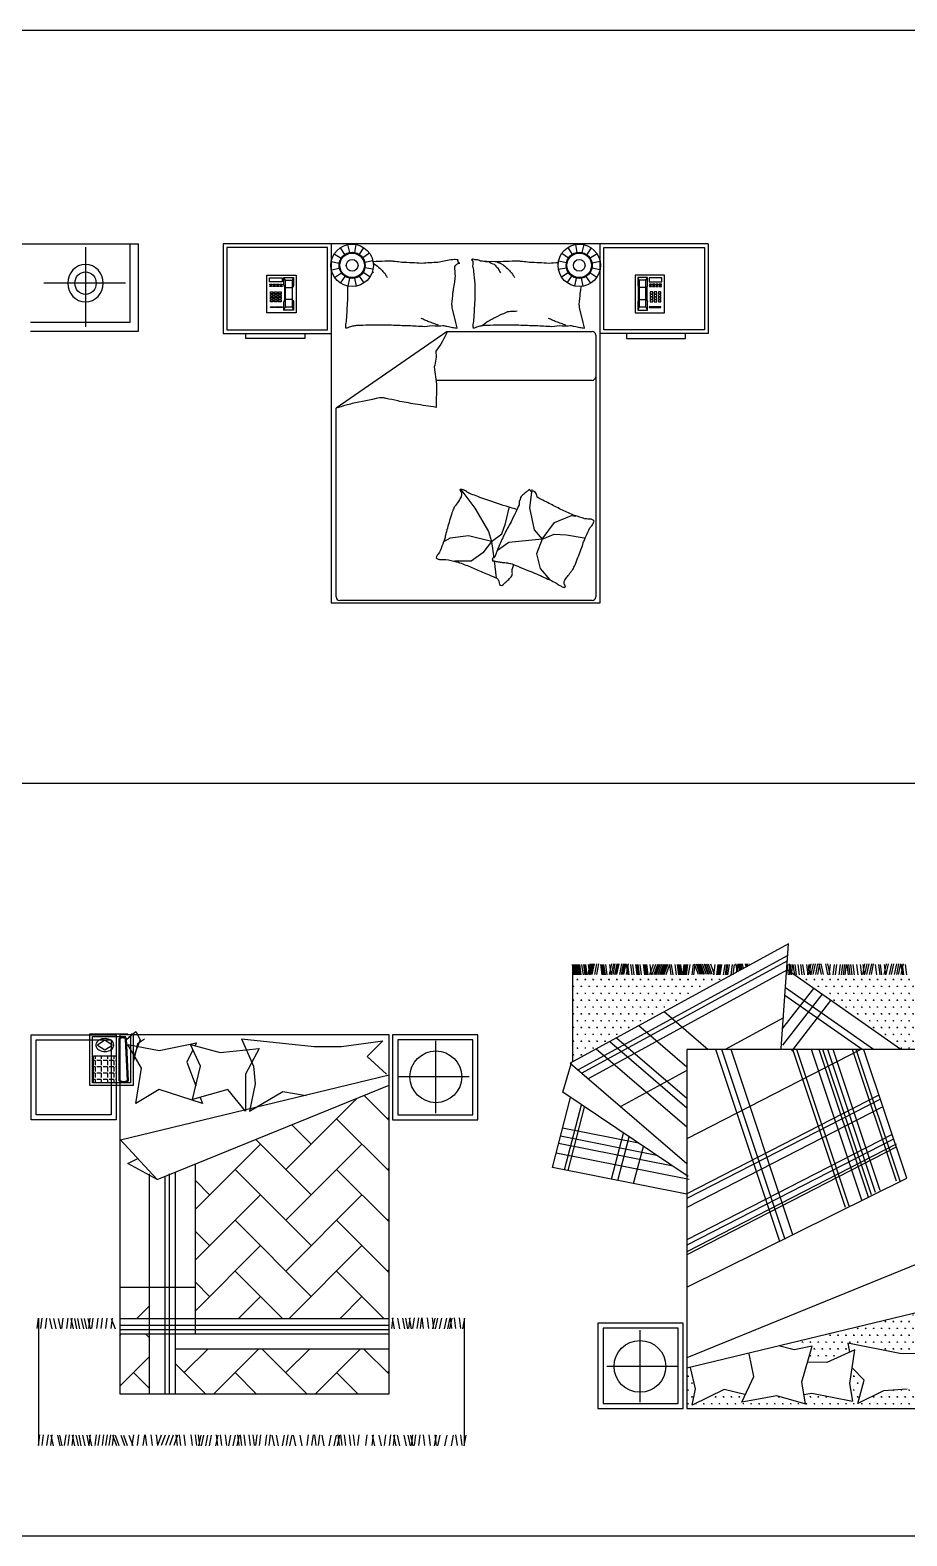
# Model space of a CAD drawing. Header units: millimetres. Extents: x -733 to 20318, y 212 to 20507.
# Drawn here: x 6082 to 10965, y 212 to 8602 of the extents above; entities that cross this region are included whole.
import ezdxf

# ---------------------------------------------------------------- set-up
doc = ezdxf.new("R2010")
doc.units = ezdxf.units.MM
doc.layers.get('0').update_dxf_attribs({"color": 250})
pattern_1 = [(180, (48732.15, 36919.983), (-22, -38.105118), [5.5, -38.5]), (270, (48729.4, 36919.983), (22, -38.105118), [2.75, -73.460235]), (270, (48728.713, 36919.983), (22, -38.105118), [2.2, -74.010235]), (270, (48730.088, 36919.983), (22, -38.105118), [2.2, -74.010235]), (240, (48728.026, 36919.983), (22, -38.105118), [1.76, -42.24]), (300, (48730.776, 36919.983), (44, -2e-08), [1.76, -42.24])]

msp = doc.modelspace()

# ---------------------------------------------------------------- hatches: boundary and pattern name
at = {"true_color": 0x000000}
h = msp.add_hatch(dxfattribs=at)
h.set_pattern_fill('SWAMP', color=18, scale=44, angle=180, style=0)
h.set_pattern_definition(pattern_1)
h.paths.add_polyline_path([(9107.8, 2864.2), (9956.4, 3329.5), (9107.8, 3329.5)])
h = msp.add_hatch(dxfattribs=at)
h.set_pattern_fill('SWAMP', color=18, scale=44, angle=180, style=0)
h.set_pattern_definition(pattern_1)
h.paths.add_polyline_path([(10931.1, 2930), (11246, 2930), (11246, 2634.5), (11853.9, 2634.5), (11853.9, 2637), (11848.5, 3331.3), (10363.8, 3331.3)])
h = msp.add_hatch(dxfattribs=at)
h.set_pattern_fill('AR-HBONE', color=18, scale=50, style=0)
h.set_pattern_definition([(45, (-30960.85, -37627.52), (9e-14, 282.8427), [600, -200]), (135, (-30819.43, -37486.1), (9e-14, 282.8427), [600, -200])])
h.paths.add_polyline_path([(7002.2, 1424), (8080.8, 1424), (8080.8, 2722.9), (7002.2, 2283.7)])
h.paths.add_polyline_path([(8080.8, 1004.4), (8080.8, 1255.1), (6891.1, 1255.1), (6891.1, 1004.4)])
h.paths.add_polyline_path([(6580.8, 1004.4), (6746.3, 1004.4), (6746.3, 1337.1), (6580.8, 1337.1)])
h.paths.add_polyline_path([(6580.8, 1597.6), (6580.8, 1424), (6746.3, 1424), (6746.3, 1597.6)])
h = msp.add_hatch(dxfattribs=at)
h.set_pattern_fill('SWAMP', color=18, scale=44, angle=180, style=0)
h.set_pattern_definition(pattern_1)
h.paths.add_polyline_path([(10273.3, 1269.4), (10326, 1251.2), (10334, 1249.2), (10444.7, 1274), (10420.1, 1208.4), (10412.5, 1182.6), (10513.3, 1180.4), (10639, 1242), (10632.1, 1287.7), (10908.6, 1232.9), (11050.3, 1226.1), (11226.3, 1285.4), (11226.1, 1284.9), (11227.5, 1285.4), (11194.8, 1208.3), (11160.9, 1125.5), (11170, 1080.8), (11194.3, 977.2), (10984.1, 1025.2), (10906.5, 1025.2), (10842.2, 1020.5), (10687, 943), (10725.6, 1081.5), (10716.3, 1091.1), (10659.8, 1143.6), (10649.2, 1067.1), (10668.7, 956.7), (10431, 1004.6), (10395.3, 1000.2), (10394.4, 1000), (10403.6, 945.2), (10239, 988.6), (10042.5, 952.1), (10054.7, 974.3), (10065.8, 998.2), (9944.1, 1026.4), (9841.9, 976), (9770.5, 938.4), (9770.9, 940.9), (9769.9, 940.5), (9774, 960.3), (9786.5, 1038.9), (9756.8, 1148.4), (9743.1, 1141.6), (9743.1, 922.4), (11235.5, 922.4), (11235.5, 1500)])

# ---------------------------------------------------------------- linework, layer by layer
at = {"color": 18, "true_color": 0x000000}
for p, q in [((-732.8, 8601.9), (19593.4, 8601.9)), ((3715.1, 7411.4), (6685.4, 7411.4)), ((6390.2, 7391.8), (6390.2, 6948.9)), ((6639.1, 6973.9), (6639.1, 7411.4)), ((6685.4, 6925.2), (6685.4, 7411.4)), ((7807.9, 7388.5), (7833.7, 7351.2)), ((7850.2, 7406.9), (7859.8, 7362.5)), ((7896.4, 7407.6), (7888.3, 7363)), ((7939.3, 7390.7), (7914.7, 7352.5)), ((9076.1, 7390.7), (9100.7, 7352.5)), ((9119, 7407.6), (9127.1, 7363)), ((9165.1, 7406.9), (9155.6, 7362.5)), ((9207.5, 7388.5), (9181.7, 7351.2)), ((7758.9, 7312.4), (7803.5, 7304.3)), ((7775.8, 7355.4), (7813.9, 7330.8)), ((7972.4, 7358.6), (7935.2, 7332.8)), ((7990.8, 7316.2), (7946.5, 7306.7)), ((9024.6, 7316.2), (9068.9, 7306.7)), ((9043, 7358.6), (9080.2, 7332.8)), ((9239.5, 7355.4), (9201.4, 7330.8)), ((9256.5, 7312.4), (9211.9, 7304.3)), ((7400.2, 7236.6), (7563.2, 7236.6)), ((7400.2, 7025.8), (7400.2, 7236.6)), ((7415.3, 7221.2), (7486.4, 7221.2)), ((7415.3, 7198.7), (7415.3, 7221.2)), ((7486.4, 7221.2), (7486.4, 7198.7)), ((7495.6, 7180.7), (7495.6, 7224.3)), ((7503.6, 7208.5), (7495.6, 7224)), ((7495.6, 7224), (7549.3, 7224)), ((7549.3, 7224), (7542, 7208.5)), ((7549.3, 7224), (7549.3, 7180.7)), ((7563.2, 7236.6), (7563.2, 7025.8)), ((7759.6, 7266.3), (7804, 7275.9)), ((7778, 7224), (7815.3, 7249.8)), ((7811.1, 7191.9), (7835.7, 7230)), ((7854, 7175), (7862.2, 7219.6)), ((7900.2, 7175.7), (7890.6, 7220)), ((7942.5, 7194.1), (7916.7, 7231.3)), ((7974.6, 7227.2), (7936.5, 7251.8)), ((7991.5, 7270.1), (7946.9, 7278.2)), ((9023.8, 7270.1), (9068.5, 7278.2)), ((9040.8, 7227.2), (9078.9, 7251.8)), ((9072.9, 7194.1), (9098.7, 7231.3)), ((9115.2, 7175.7), (9124.8, 7220)), ((9161.3, 7175), (9153.2, 7219.6)), ((9204.2, 7191.9), (9179.7, 7230)), ((9237.4, 7224), (9200.1, 7249.8)), ((9255.7, 7266.3), (9211.4, 7275.9)), ((9452.2, 7236.6), (9452.2, 7025.8)), ((9615.2, 7236.6), (9452.2, 7236.6)), ((9466.1, 7224), (9466.1, 7180.7)), ((9466.1, 7224), (9473.4, 7208.5)), ((9519.8, 7224), (9466.1, 7224)), ((9511.8, 7208.5), (9519.8, 7224)), ((9519.8, 7180.7), (9519.8, 7224.3)), ((9529, 7221.2), (9529, 7198.7)), ((9600.1, 7221.2), (9529, 7221.2)), ((9600.1, 7198.7), (9600.1, 7221.2)), ((9615.2, 7025.8), (9615.2, 7236.6)), ((6612.5, 7192), (6158.7, 7192)), ((7486.4, 7198.7), (7415.3, 7198.7)), ((7416.8, 7182.5), (7416.8, 7186.8)), ((7416.8, 7186.8), (7429.6, 7186.8)), ((7429.6, 7182.5), (7416.8, 7182.5)), ((7416.8, 7172.6), (7416.8, 7176.9)), ((7416.8, 7176.9), (7429.6, 7176.9)), ((7429.6, 7172.6), (7416.8, 7172.6)), ((7420, 7132.2), (7420, 7143.9)), ((7420, 7143.9), (7433.8, 7143.9)), ((7433.8, 7132.2), (7420, 7132.2)), ((7429.6, 7186.8), (7429.6, 7182.5)), ((7429.6, 7176.9), (7429.6, 7172.6)), ((7433.8, 7143.9), (7433.8, 7132.2)), ((7435.2, 7182.5), (7435.2, 7186.8)), ((7435.2, 7186.8), (7447.9, 7186.8)), ((7447.9, 7182.5), (7435.2, 7182.5)), ((7435.2, 7172.6), (7435.2, 7176.9)), ((7435.2, 7176.9), (7447.9, 7176.9)), ((7447.9, 7172.6), (7435.2, 7172.6)), ((7443.3, 7132.2), (7443.3, 7143.9)), ((7443.3, 7143.9), (7457.1, 7143.9)), ((7457.1, 7132.2), (7443.3, 7132.2)), ((7447.9, 7186.8), (7447.9, 7182.5)), ((7447.9, 7176.9), (7447.9, 7172.6)), ((7453.6, 7182.5), (7453.6, 7186.8)), ((7453.6, 7186.8), (7466.3, 7186.8)), ((7466.3, 7182.5), (7453.6, 7182.5)), ((7453.6, 7172.6), (7453.6, 7176.9)), ((7453.6, 7176.9), (7466.3, 7176.9)), ((7466.3, 7172.6), (7453.6, 7172.6)), ((7457.1, 7143.9), (7457.1, 7132.2)), ((7465.9, 7132.2), (7465.9, 7143.9)), ((7465.9, 7143.9), (7479.7, 7143.9)), ((7479.7, 7132.2), (7465.9, 7132.2)), ((7466.3, 7186.8), (7466.3, 7182.5)), ((7466.3, 7176.9), (7466.3, 7172.6)), ((7472, 7186.8), (7484.7, 7186.8)), ((7472, 7182.5), (7472, 7186.8)), ((7484.7, 7182.5), (7472, 7182.5)), ((7472, 7176.9), (7484.7, 7176.9)), ((7472, 7172.6), (7472, 7176.9)), ((7484.7, 7172.6), (7472, 7172.6)), ((7479.7, 7143.9), (7479.7, 7132.2)), ((7484.7, 7186.8), (7484.7, 7182.5)), ((7484.7, 7176.9), (7484.7, 7172.6)), ((7495.6, 7180.7), (7498.8, 7169.4)), ((7498.8, 7169.4), (7498.8, 7098.5)), ((7503.6, 7060.2), (7503.6, 7208.5)), ((7503.6, 7208.5), (7542, 7208.5)), ((7503.6, 7168.5), (7542, 7168.5)), ((7542, 7208.5), (7542, 7060.2)), ((7549.3, 7180.7), (7546.9, 7169.4)), ((9466.1, 7180.7), (9468.5, 7169.4)), ((9468.5, 7169.4), (9468.5, 7097.2)), ((9473.4, 7208.5), (9473.4, 7060.2)), ((9511.8, 7208.5), (9473.4, 7208.5)), ((9511.8, 7168.5), (9473.4, 7168.5)), ((9511.8, 7060.2), (9511.8, 7208.5)), ((9519.8, 7180.7), (9516.6, 7169.4)), ((9516.6, 7169.4), (9516.6, 7098.5)), ((9529, 7198.7), (9600.1, 7198.7)), ((9530.7, 7186.8), (9530.7, 7182.5)), ((9543.4, 7186.8), (9530.7, 7186.8)), ((9530.7, 7182.5), (9543.4, 7182.5)), ((9530.7, 7176.9), (9530.7, 7172.6)), ((9543.4, 7176.9), (9530.7, 7176.9)), ((9530.7, 7172.6), (9543.4, 7172.6)), ((9535.7, 7143.9), (9535.7, 7132.2)), ((9549.4, 7143.9), (9535.7, 7143.9)), ((9535.7, 7132.2), (9549.4, 7132.2)), ((9543.4, 7182.5), (9543.4, 7186.8)), ((9543.4, 7172.6), (9543.4, 7176.9)), ((9549.1, 7186.8), (9549.1, 7182.5)), ((9561.8, 7186.8), (9549.1, 7186.8)), ((9549.1, 7182.5), (9561.8, 7182.5)), ((9549.1, 7176.9), (9549.1, 7172.6)), ((9561.8, 7176.9), (9549.1, 7176.9)), ((9549.1, 7172.6), (9561.8, 7172.6)), ((9549.4, 7132.2), (9549.4, 7143.9)), ((9558.3, 7143.9), (9558.3, 7132.2)), ((9572, 7143.9), (9558.3, 7143.9)), ((9558.3, 7132.2), (9572, 7132.2)), ((9561.8, 7182.5), (9561.8, 7186.8)), ((9561.8, 7172.6), (9561.8, 7176.9)), ((9567.5, 7186.8), (9567.5, 7182.5)), ((9580.2, 7186.8), (9567.5, 7186.8)), ((9567.5, 7182.5), (9580.2, 7182.5)), ((9567.5, 7176.9), (9567.5, 7172.6)), ((9580.2, 7176.9), (9567.5, 7176.9)), ((9567.5, 7172.6), (9580.2, 7172.6)), ((9572, 7132.2), (9572, 7143.9)), ((9580.2, 7182.5), (9580.2, 7186.8)), ((9580.2, 7172.6), (9580.2, 7176.9)), ((9581.6, 7143.9), (9581.6, 7132.2)), ((9595.4, 7143.9), (9581.6, 7143.9)), ((9581.6, 7132.2), (9595.4, 7132.2)), ((9585.8, 7186.8), (9585.8, 7182.5)), ((9598.6, 7186.8), (9585.8, 7186.8)), ((9585.8, 7182.5), (9598.6, 7182.5)), ((9585.8, 7176.9), (9585.8, 7172.6)), ((9598.6, 7176.9), (9585.8, 7176.9)), ((9585.8, 7172.6), (9598.6, 7172.6)), ((9595.4, 7132.2), (9595.4, 7143.9)), ((9598.6, 7182.5), (9598.6, 7186.8)), ((9598.6, 7172.6), (9598.6, 7176.9)), ((7420, 7117.4), (7420, 7129)), ((7420, 7129), (7433.8, 7129)), ((7433.8, 7117.4), (7420, 7117.4)), ((7420, 7102.6), (7420, 7114.2)), ((7420, 7114.2), (7433.8, 7114.2)), ((7433.8, 7102.6), (7420, 7102.6)), ((7420, 7087.7), (7420, 7099.4)), ((7420, 7099.4), (7433.8, 7099.4)), ((7433.8, 7087.7), (7420, 7087.7)), ((7420.1, 7056.2), (7420.1, 7060.2)), ((7420.1, 7060.2), (7440, 7060.2)), ((7440, 7056.2), (7420.1, 7056.2)), ((7433.8, 7129), (7433.8, 7117.4)), ((7433.8, 7114.2), (7433.8, 7102.6)), ((7433.8, 7099.4), (7433.8, 7087.7)), ((7440, 7060.2), (7440, 7056.2)), ((7442.6, 7056.2), (7442.6, 7060.2)), ((7442.6, 7060.2), (7485, 7060.2)), ((7485, 7056.2), (7442.6, 7056.2)), ((7443.3, 7117.4), (7443.3, 7129)), ((7443.3, 7129), (7457.1, 7129)), ((7457.1, 7117.4), (7443.3, 7117.4)), ((7443.3, 7102.6), (7443.3, 7114.2)), ((7443.3, 7114.2), (7457.1, 7114.2)), ((7457.1, 7102.6), (7443.3, 7102.6)), ((7443.3, 7087.7), (7443.3, 7099.4)), ((7443.3, 7099.4), (7457.1, 7099.4)), ((7457.1, 7087.7), (7443.3, 7087.7)), ((7457.1, 7129), (7457.1, 7117.4)), ((7457.1, 7114.2), (7457.1, 7102.6)), ((7457.1, 7099.4), (7457.1, 7087.7)), ((7465.2, 7056.2), (7465.2, 7060.2)), ((7465.9, 7117.4), (7465.9, 7129)), ((7465.9, 7129), (7479.7, 7129)), ((7479.7, 7117.4), (7465.9, 7117.4)), ((7465.9, 7102.6), (7465.9, 7114.2)), ((7465.9, 7114.2), (7479.7, 7114.2)), ((7479.7, 7102.6), (7465.9, 7102.6)), ((7465.9, 7087.7), (7465.9, 7099.4)), ((7465.9, 7099.4), (7479.7, 7099.4)), ((7479.7, 7087.7), (7465.9, 7087.7)), ((7479.7, 7129), (7479.7, 7117.4)), ((7479.7, 7114.2), (7479.7, 7102.6)), ((7479.7, 7099.4), (7479.7, 7087.7)), ((7485, 7060.2), (7485, 7056.2)), ((7498.8, 7098.5), (7495.6, 7087.6)), ((7495.6, 7040.4), (7495.6, 7087.6)), ((7495.6, 7040.9), (7503.6, 7060.2)), ((7542, 7100.6), (7503.6, 7100.6)), ((7503.6, 7060.2), (7542, 7060.2)), ((7542, 7060.2), (7549.3, 7040.9)), ((7546.9, 7097.2), (7549.3, 7087.6)), ((7549.3, 7087.6), (7549.3, 7040.9)), ((9468.5, 7097.2), (9466.1, 7087.6)), ((9466.1, 7087.6), (9466.1, 7040.9)), ((9473.4, 7060.2), (9466.1, 7040.9)), ((9473.4, 7100.6), (9511.8, 7100.6)), ((9473.4, 7060.2), (9511.8, 7060.2)), ((9519.8, 7040.9), (9511.8, 7060.2)), ((9516.6, 7098.5), (9519.8, 7087.6)), ((9519.8, 7040.4), (9519.8, 7087.6)), ((9530.4, 7060.2), (9530.4, 7056.2)), ((9550.2, 7060.2), (9530.4, 7060.2)), ((9530.4, 7056.2), (9550.2, 7056.2)), ((9535.7, 7129), (9535.7, 7117.4)), ((9549.4, 7129), (9535.7, 7129)), ((9535.7, 7117.4), (9549.4, 7117.4)), ((9535.7, 7114.2), (9535.7, 7102.6)), ((9549.4, 7114.2), (9535.7, 7114.2)), ((9535.7, 7102.6), (9549.4, 7102.6)), ((9535.7, 7099.4), (9535.7, 7087.7)), ((9549.4, 7099.4), (9535.7, 7099.4)), ((9535.7, 7087.7), (9549.4, 7087.7)), ((9549.4, 7117.4), (9549.4, 7129)), ((9549.4, 7102.6), (9549.4, 7114.2)), ((9549.4, 7087.7), (9549.4, 7099.4)), ((9550.2, 7056.2), (9550.2, 7060.2)), ((9552.9, 7060.2), (9552.9, 7056.2)), ((9595.3, 7060.2), (9552.9, 7060.2)), ((9552.9, 7056.2), (9595.3, 7056.2)), ((9558.3, 7129), (9558.3, 7117.4)), ((9572, 7129), (9558.3, 7129)), ((9558.3, 7117.4), (9572, 7117.4)), ((9558.3, 7114.2), (9558.3, 7102.6)), ((9572, 7114.2), (9558.3, 7114.2)), ((9558.3, 7102.6), (9572, 7102.6)), ((9558.3, 7099.4), (9558.3, 7087.7)), ((9572, 7099.4), (9558.3, 7099.4)), ((9558.3, 7087.7), (9572, 7087.7)), ((9572, 7117.4), (9572, 7129)), ((9572, 7102.6), (9572, 7114.2)), ((9572, 7087.7), (9572, 7099.4)), ((9572.8, 7056.2), (9572.8, 7060.2)), ((9581.6, 7129), (9581.6, 7117.4)), ((9595.4, 7129), (9581.6, 7129)), ((9581.6, 7117.4), (9595.4, 7117.4)), ((9581.6, 7114.2), (9581.6, 7102.6)), ((9595.4, 7114.2), (9581.6, 7114.2)), ((9581.6, 7102.6), (9595.4, 7102.6)), ((9581.6, 7099.4), (9581.6, 7087.7)), ((9595.4, 7099.4), (9581.6, 7099.4)), ((9581.6, 7087.7), (9595.4, 7087.7)), ((9595.3, 7056.2), (9595.3, 7060.2)), ((9595.4, 7117.4), (9595.4, 7129)), ((9595.4, 7102.6), (9595.4, 7114.2)), ((9595.4, 7087.7), (9595.4, 7099.4)), ((6083.4, 6973.9), (6639.1, 6973.9)), ((7563.2, 7025.8), (7400.2, 7025.8)), ((7549.3, 7040.9), (7495.6, 7040.9)), ((9452.2, 7025.8), (9615.2, 7025.8)), ((9466.1, 7040.9), (9519.8, 7040.9)), ((6083.4, 6925.2), (6685.4, 6925.2)), ((7282.5, 6883.4), (7282.5, 6911.4)), ((7611.8, 6883.4), (7282.5, 6883.4)), ((7611.8, 6911.4), (7611.8, 6883.4)), ((8404.2, 6922.9), (7786.1, 6495.5)), ((8404.2, 6922.9), (9211.9, 6922.9)), ((9231.9, 6902.9), (9231.9, 5443.6)), ((9403.6, 6911.4), (9403.6, 6883.4)), ((9403.6, 6883.4), (9732.9, 6883.4)), ((9732.9, 6883.4), (9732.9, 6911.4)), ((9211.9, 6650.3), (8342.4, 6650.3)), ((7786.1, 5443.6), (7786.1, 6495.5)), ((8480.1, 6043), (8559.3, 5939.1)), ((8876.7, 6043.2), (8862.9, 5940)), ((8559.3, 5939.1), (8634.4, 5808.7)), ((8729.3, 5852.2), (8749.1, 5941)), ((8862.9, 5940), (8888.7, 5818)), ((9002.2, 5859.2), (9096.9, 5897.1)), ((9096.9, 5897.1), (9120.9, 5893.6)), ((8634.4, 5808.7), (8652.2, 5753.4)), ((8652.2, 5753.4), (8709.5, 5794.9)), ((8709.5, 5794.9), (8729.3, 5852.2)), ((8888.7, 5818), (8933.4, 5766.4)), ((8933.4, 5766.4), (9002.2, 5859.2)), ((8933.4, 5766.4), (9000.5, 5793.9)), ((9000.5, 5793.9), (9069.3, 5790.5)), ((9069.3, 5790.5), (9167.4, 5773.3)), ((8420.9, 5771.2), (8384.9, 5751.1)), ((8523.7, 5785), (8420.9, 5771.2)), ((8652.2, 5753.4), (8523.7, 5785)), ((8652.2, 5753.4), (8602.8, 5690.2)), ((8652.2, 5753.4), (8664, 5659.3)), ((8697.8, 5711.4), (8685.7, 5702.8)), ((8747.7, 5747.5), (8697.8, 5711.4)), ((8933.4, 5766.4), (8747.7, 5747.5)), ((8933.4, 5766.4), (8902.5, 5683.9)), ((9167.4, 5773.3), (9170.7, 5766.8)), ((8537.6, 5642.8), (8444.7, 5642.8)), ((8602.8, 5690.2), (8537.6, 5642.8)), ((8665.8, 5644.6), (8677.7, 5550)), ((8902.5, 5683.9), (8923.1, 5601.4)), ((8923.1, 5601.4), (8976.7, 5538.8)), ((9211.9, 5423.6), (7806.1, 5423.6)), ((-732.8, 4407), (19593.4, 4407)), ((10306.2, 3511.7), (9089.1, 2846.4)), ((10301.6, 3446.4), (9133.8, 2808)), ((10265, 2928.5), (10306.2, 3511.7)), ((9100, 3396.6), (9107.7, 3338.6)), ((9104.4, 3396.6), (9112.1, 3338.6)), ((9104.4, 2854.7), (9104.4, 3396.6)), ((9109.9, 3396.6), (9117.5, 3338.6)), ((9115.3, 3396.6), (9123, 3338.6)), ((9120.8, 3396.6), (9128.5, 3338.6)), ((9126.3, 3396.6), (9134, 3338.6)), ((9134, 3396.6), (9141.6, 3338.6)), ((9141.6, 3396.6), (9149.3, 3338.6)), ((9153.7, 3396.6), (9161.3, 3338.6)), ((10299.4, 3416.1), (9154.5, 2790.2)), ((9163.5, 3396.6), (9171.2, 3338.6)), ((9167.9, 3396.6), (9175.6, 3338.6)), ((9174.5, 3396.6), (9182.2, 3338.6)), ((9189.8, 3339.7), (9201.9, 3398.8)), ((9189.8, 3396.6), (9197.5, 3338.6)), ((10295.7, 3364.1), (9190.1, 2759.6)), ((9196.4, 3339.7), (9208.4, 3398.8)), ((9201.9, 3339.7), (9213.9, 3398.8)), ((9208.4, 3339.7), (9220.5, 3398.8)), ((9212.8, 3339.7), (9224.9, 3398.8)), ((9227.1, 3339.7), (9239.1, 3398.8)), ((9238, 3339.7), (9250.1, 3398.8)), ((9258.8, 3396.6), (9266.5, 3338.6)), ((9266.5, 3396.6), (9274.2, 3338.6)), ((9272, 3396.6), (9279.6, 3338.6)), ((9276.3, 3396.6), (9284, 3338.6)), ((9286.2, 3396.6), (9293.9, 3338.6)), ((9308.1, 3396.6), (9315.8, 3338.6)), ((9309.2, 3339.7), (9321.2, 3398.8)), ((9320.2, 3339.7), (9332.2, 3398.8)), ((9328.9, 3339.7), (9341, 3398.8)), ((9338.8, 3339.7), (9350.8, 3398.8)), ((9345.3, 3339.7), (9357.4, 3398.8)), ((9349.7, 3339.7), (9361.8, 3398.8)), ((9366.2, 3339.7), (9378.2, 3398.8)), ((9374.9, 3339.7), (9387, 3398.8)), ((9378.2, 3339.7), (9390.2, 3398.8)), ((9383.7, 3339.7), (9395.7, 3398.8)), ((9389.2, 3339.7), (9401.2, 3398.8)), ((9402.3, 3396.6), (9410, 3338.6)), ((9403.4, 3339.7), (9415.4, 3398.8)), ((9408.9, 3396.6), (9416.5, 3338.6)), ((9425.3, 3396.6), (9433, 3338.6)), ((9436.2, 3396.6), (9443.9, 3338.6)), ((9453.8, 3396.6), (9461.4, 3338.6)), ((9461.4, 3396.6), (9469.1, 3338.6)), ((9466.9, 3396.6), (9474.6, 3338.6)), ((9477.9, 3396.6), (9485.5, 3338.6)), ((9496.5, 3396.6), (9504.2, 3338.6)), ((9503.1, 3396.6), (9510.7, 3338.6)), ((9506.3, 3396.6), (9514, 3338.6)), ((9510.7, 3396.6), (9518.4, 3338.6)), ((9515.1, 3396.6), (9522.8, 3338.6)), ((9532.6, 3396.6), (9540.3, 3338.6)), ((9533.7, 3339.7), (9554.5, 3397.7)), ((9546.9, 3339.7), (9567.7, 3397.7)), ((9556.7, 3339.7), (9577.5, 3397.7)), ((9565.5, 3339.7), (9586.3, 3397.7)), ((9569.9, 3339.7), (9590.7, 3397.7)), ((9579.7, 3339.7), (9600.5, 3397.7)), ((9589.6, 3339.7), (9610.4, 3397.7)), ((9594, 3339.7), (9614.8, 3397.7)), ((9600.5, 3339.7), (9621.3, 3397.7)), ((9607.1, 3339.7), (9627.9, 3397.7)), ((9613.7, 3339.7), (9634.5, 3397.7)), ((9624.6, 3339.7), (9645.4, 3397.7)), ((9643.2, 3396.6), (9650.9, 3338.6)), ((9653.1, 3396.6), (9660.8, 3338.6)), ((9672.8, 3396.6), (9680.5, 3338.6)), ((9684.9, 3396.6), (9692.5, 3338.6)), ((9689.3, 3396.6), (9696.9, 3338.6)), ((9692.5, 3396.6), (9700.2, 3338.6)), ((9696.9, 3396.6), (9704.6, 3338.6)), ((9704.6, 3396.6), (9712.3, 3338.6)), ((9723.7, 3396.6), (9716, 3338.6)), ((9728, 3396.6), (9720.4, 3338.6)), ((9735.7, 3396.6), (9728, 3338.6)), ((9739, 3396.6), (9731.3, 3338.6)), ((9743.4, 3396.6), (9735.7, 3338.6)), ((9755.4, 3396.6), (9747.8, 3338.6)), ((9775.1, 3396.6), (9767.5, 3338.6)), ((9785, 3396.6), (9777.3, 3338.6)), ((9803.6, 3339.7), (9782.8, 3397.7)), ((9814.6, 3339.7), (9793.8, 3397.7)), ((9821.1, 3339.7), (9800.3, 3397.7)), ((9827.7, 3339.7), (9806.9, 3397.7)), ((9834.3, 3339.7), (9813.5, 3397.7)), ((9838.7, 3339.7), (9817.9, 3397.7)), ((9848.5, 3339.7), (9827.7, 3397.7)), ((9858.4, 3339.7), (9837.6, 3397.7)), ((9862.8, 3339.7), (9841.9, 3397.7)), ((9871.5, 3339.7), (9850.7, 3397.7)), ((9881.4, 3339.7), (9860.6, 3397.7)), ((9894.5, 3339.7), (9873.7, 3397.7)), ((9895.6, 3396.6), (9887.9, 3338.6)), ((9913.1, 3396.6), (9905.5, 3338.6)), ((9917.5, 3396.6), (9909.9, 3338.6)), ((9921.9, 3396.6), (9914.2, 3338.6)), ((9925.2, 3396.6), (9917.5, 3338.6)), ((9931.8, 3396.6), (9924.1, 3338.6)), ((9950.4, 3396.6), (9942.7, 3338.6)), ((9961.3, 3396.6), (9953.7, 3338.6)), ((9966.8, 3396.6), (9959.1, 3338.6)), ((9974.5, 3396.6), (9966.8, 3338.6)), ((9992, 3396.6), (9984.3, 3338.6)), ((10003, 3396.6), (9995.3, 3338.6)), ((10021.5, 3356.1), (10012.8, 3398.8)), ((10019.4, 3396.6), (10013.4, 3351.7)), ((10026, 3396.6), (10020.5, 3355.6)), ((10034.3, 3363.1), (10027, 3398.8)), ((10039.2, 3365.8), (10032.5, 3398.8)), ((10044.2, 3368.5), (10038, 3398.8)), ((10047.1, 3370.1), (10041.3, 3398.8)), ((10055, 3374.4), (10050, 3398.8)), ((10069.8, 3382.5), (10066.5, 3398.8)), ((10073.7, 3384.7), (10070.9, 3398.8)), ((10079.6, 3387.9), (10077.4, 3398.8)), ((10088.5, 3392.7), (10087.3, 3398.8)), ((10302, 3396.6), (10294.3, 3338.6)), ((10931.1, 2921.8), (10297.9, 3365.4)), ((10312.9, 3396.6), (10305.2, 3338.6)), ((10318.4, 3396.6), (10310.7, 3338.6)), ((10324.1, 3339.7), (10312.1, 3398.8)), ((10328.2, 3396.6), (10320.6, 3338.6)), ((10330.8, 3396.6), (10338.5, 3338.6)), ((10340.7, 3396.6), (10348.3, 3338.6)), ((10357.1, 3396.6), (10364.8, 3338.6)), ((10372.4, 3396.6), (10380.1, 3338.6)), ((10384.5, 3396.6), (10392.2, 3338.6)), ((10405.3, 3396.6), (10413, 3338.6)), ((10419.4, 3396.6), (10411.7, 3338.6)), ((10420.6, 3339.7), (10432.7, 3398.8)), ((10420.6, 3396.6), (10428.3, 3338.6)), ((10432.7, 3339.7), (10444.7, 3398.8)), ((10443.6, 3339.7), (10455.7, 3398.8)), ((10457.9, 3339.7), (10469.9, 3398.8)), ((10468.8, 3339.7), (10480.9, 3398.8)), ((10489.5, 3339.7), (10477.4, 3398.8)), ((10500.4, 3339.7), (10488.4, 3398.8)), ((10525.6, 3339.7), (10513.6, 3398.8)), ((10537.7, 3339.7), (10525.6, 3398.8)), ((10537.7, 3396.6), (10530, 3338.6)), ((10559.6, 3396.6), (10551.9, 3338.6)), ((10573.8, 3396.6), (10566.2, 3338.6)), ((10593.5, 3396.6), (10585.9, 3338.6)), ((10606.7, 3396.6), (10599, 3338.6)), ((10617.6, 3396.6), (10610, 3338.6)), ((10627.5, 3396.6), (10619.8, 3338.6)), ((10630.1, 3396.6), (10637.7, 3338.6)), ((10639.9, 3396.6), (10647.6, 3338.6)), ((10650.9, 3396.6), (10658.5, 3338.6)), ((10664, 3396.6), (10671.7, 3338.6)), ((10683.7, 3396.6), (10691.4, 3338.6)), ((10704.5, 3396.6), (10712.2, 3338.6)), ((10719.9, 3339.7), (10731.9, 3398.8)), ((10719.9, 3396.6), (10727.5, 3338.6)), ((10731.9, 3339.7), (10744, 3398.8)), ((10742.9, 3339.7), (10754.9, 3398.8)), ((10757.1, 3339.7), (10769.2, 3398.8)), ((10768.1, 3339.7), (10780.1, 3398.8)), ((10788.9, 3396.6), (10796.5, 3338.6)), ((10806.4, 3396.6), (10814.1, 3338.6)), ((10816.3, 3396.6), (10823.9, 3338.6)), ((10838.2, 3396.6), (10845.8, 3338.6)), ((10839.3, 3339.7), (10851.3, 3398.8)), ((10850.2, 3339.7), (10862.3, 3398.8)), ((10868.8, 3339.7), (10880.9, 3398.8)), ((10879.8, 3339.7), (10891.8, 3398.8)), ((10896.2, 3339.7), (10908.3, 3398.8)), ((10908.3, 3339.7), (10920.3, 3398.8)), ((10919.2, 3339.7), (10931.3, 3398.8)), ((10932.4, 3396.6), (10940, 3338.6)), ((10933.5, 3339.7), (10945.5, 3398.8)), ((10938.9, 3396.6), (10946.6, 3338.6)), ((10955.4, 3396.6), (10963, 3338.6)), ((10444.6, 3262.6), (10272.9, 3040.3)), ((10491.9, 3229.5), (10273.2, 2946.4)), ((10715.8, 2922.2), (10285.8, 3223.4)), ((10779.2, 2922.2), (10288.8, 3265.7)), ((10540.3, 3195.5), (10322.6, 2913.6)), ((9613.6, 3133.1), (9858.8, 2922.2)), ((9472.1, 3055.7), (9739.2, 2826)), ((10277.1, 3099.2), (9953.3, 2922.2)), ((6414.1, 3009.7), (6625.6, 3009.7)), ((6414.1, 2721.5), (6414.1, 3009.7)), ((6429.1, 2994.7), (6614.3, 2994.7)), ((6429.1, 2736.5), (6429.1, 2994.7)), ((6449.6, 2957), (6447.7, 2950.3)), ((6447.7, 2950.3), (6447.7, 2943.5)), ((6447.7, 2943.5), (6449.6, 2936.7)), ((6453.1, 2963.4), (6449.6, 2957)), ((6449.6, 2936.7), (6453.1, 2930.4)), ((6458.2, 2969.1), (6453.1, 2963.4)), ((6497.6, 2973.9), (6456.5, 2946.9)), ((6456.5, 2946.9), (6497.6, 2919.9)), ((6464.8, 2974.1), (6458.2, 2969.1)), ((6472.6, 2978.1), (6464.8, 2974.1)), ((6481.2, 2980.9), (6472.6, 2978.1)), ((6490.5, 2982.5), (6481.2, 2980.9)), ((6500, 2982.8), (6490.5, 2982.5)), ((6538.8, 2946.9), (6497.6, 2973.9)), ((6497.6, 2919.9), (6538.8, 2946.9)), ((6509.5, 2981.9), (6500, 2982.8)), ((6518.5, 2979.6), (6509.5, 2981.9)), ((6526.7, 2976.2), (6518.5, 2979.6)), ((6533.9, 2971.7), (6526.7, 2976.2)), ((6539.8, 2966.3), (6533.9, 2971.7)), ((6544.2, 2960.3), (6539.8, 2966.3)), ((6546.9, 2953.7), (6544.2, 2960.3)), ((6544.2, 2933.5), (6546.9, 2940.1)), ((6547.8, 2946.9), (6546.9, 2953.7)), ((6546.9, 2940.1), (6547.8, 2946.9)), ((6577.4, 2747.3), (6577.4, 2983.8)), ((6582.5, 2749.7), (6581.4, 2980.7)), ((6623.8, 2749.8), (6613.8, 2980.6)), ((6629.1, 2747.5), (6617.7, 2983.7)), ((6631.2, 2994.7), (6641.3, 2994.7)), ((6641.3, 2994.7), (6641.3, 2736.5)), ((6644.1, 3009.7), (6656.3, 3009.7)), ((6656.3, 3009.7), (6656.3, 2721.5)), ((6680.1, 2953.9), (6657, 2857.7)), ((8341.5, 2567.3), (8341.5, 2970)), ((9309.9, 2967), (9739.2, 2597.9)), ((9347.5, 2987.6), (9739.2, 2650.8)), ((6435.2, 2740), (6435.2, 2886.4)), ((6435.2, 2886.4), (6561.9, 2886.4)), ((6443.3, 2860.6), (6435.2, 2860.6)), ((6443.3, 2886.4), (6443.3, 2870.1)), ((6443.3, 2860.6), (6443.3, 2835.2)), ((6478.2, 2860.6), (6452.8, 2860.6)), ((6453.1, 2930.4), (6458.2, 2924.6)), ((6458.2, 2924.6), (6464.8, 2919.7)), ((6464.8, 2919.7), (6472.6, 2915.7)), ((6472.6, 2915.7), (6481.2, 2912.9)), ((6478.2, 2886.4), (6478.2, 2870.1)), ((6478.2, 2860.6), (6478.2, 2835.2)), ((6481.2, 2912.9), (6490.5, 2911.2)), ((6513.1, 2860.6), (6487.7, 2860.6)), ((6490.5, 2911.2), (6500, 2910.9)), ((6500, 2910.9), (6509.5, 2911.9)), ((6509.5, 2911.9), (6518.5, 2914.1)), ((6513.1, 2886.4), (6513.1, 2870.1)), ((6513.1, 2860.6), (6513.1, 2835.2)), ((6518.5, 2914.1), (6526.7, 2917.5)), ((6548, 2860.6), (6522.6, 2860.6)), ((6526.7, 2917.5), (6533.9, 2922)), ((6533.9, 2922), (6539.8, 2927.4)), ((6539.8, 2927.4), (6544.2, 2933.5)), ((6548, 2886.4), (6548, 2870.1)), ((6548, 2860.6), (6548, 2835.2)), ((6561.9, 2860.6), (6557.6, 2860.6)), ((9234.6, 2925.9), (9739.2, 2492)), ((10708.7, 2922.2), (9738.8, 2424.1)), ((10257.3, 1852.7), (9900.4, 2922.2)), ((10287.3, 1862.7), (9933.7, 2922.2)), ((10330.6, 1889.3), (9985.9, 2922.2)), ((10624, 2042.5), (10330.4, 2922.2)), ((10644, 2049.1), (10352.6, 2922.2)), ((10714, 2082.4), (10433.8, 2922.2)), ((10750.6, 2099.1), (10476, 2922.2)), ((10767.3, 2112.4), (10497.1, 2922.2)), ((10790.6, 2125.7), (10524.9, 2922.2)), ((10817.3, 2135.7), (10554.9, 2922.2)), ((10907.3, 2189), (10662.7, 2922.2)), ((10927.3, 2189), (10682.7, 2922.2)), ((10964, 2205.7), (10725.5, 2920.3)), ((6443.3, 2825.6), (6435.2, 2825.6)), ((6443.3, 2790.7), (6435.2, 2790.7)), ((6443.3, 2825.6), (6443.3, 2800.2)), ((6443.3, 2790.7), (6443.3, 2765.3)), ((6478.2, 2825.6), (6452.8, 2825.6)), ((6478.2, 2790.7), (6452.8, 2790.7)), ((6478.2, 2825.6), (6478.2, 2800.2)), ((6478.2, 2790.7), (6478.2, 2765.3)), ((6513.1, 2825.6), (6487.7, 2825.6)), ((6513.1, 2790.7), (6487.7, 2790.7)), ((6513.1, 2825.6), (6513.1, 2800.2)), ((6513.1, 2790.7), (6513.1, 2765.3)), ((6548, 2825.6), (6522.6, 2825.6)), ((6548, 2790.7), (6522.6, 2790.7)), ((6548, 2825.6), (6548, 2800.2)), ((6548, 2790.7), (6548, 2765.3)), ((6561.9, 2825.6), (6557.6, 2825.6)), ((6561.9, 2790.7), (6557.6, 2790.7)), ((6584.6, 2419.1), (8081.2, 2780.6)), ((8526.5, 2769.4), (8128.6, 2769.4)), ((9048, 2683.6), (9097.4, 2847.9)), ((9089.1, 2846.4), (9738.8, 2287.8)), ((9739.2, 2805.2), (9371.1, 2603.9)), ((6656.3, 2721.5), (6414.1, 2721.5)), ((6641.3, 2736.5), (6429.1, 2736.5)), ((6443.3, 2755.8), (6435.2, 2755.8)), ((6443.3, 2755.8), (6443.3, 2740)), ((6478.2, 2755.8), (6452.8, 2755.8)), ((6478.2, 2755.8), (6478.2, 2740)), ((6513.1, 2755.8), (6487.7, 2755.8)), ((6513.1, 2755.8), (6513.1, 2740)), ((6548, 2755.8), (6522.6, 2755.8)), ((6548, 2755.8), (6548, 2740)), ((6561.9, 2755.8), (6557.6, 2755.8)), ((6790.2, 2197.3), (8081.2, 2723.1)), ((8990.5, 2264.7), (9092.1, 2654)), ((9747, 2215.4), (9048, 2683.6)), ((9057.4, 2251.4), (9152, 2613.9)), ((9077.7, 2247.4), (9170.2, 2601.7)), ((10809.8, 2667.8), (9738.8, 2117.7)), ((10817.4, 2645), (9738.8, 2091.1)), ((10831.6, 2602.4), (9738.8, 2041.1)), ((9572.1, 2332.5), (9035.8, 2438.5)), ((9471, 2400.3), (9047.7, 2483.9)), ((9320.2, 2199.5), (9387.3, 2456.3)), ((9355.2, 2192.6), (9418.6, 2435.3)), ((10882.8, 2448.8), (9738.8, 1861.3)), ((6580.8, 2423.3), (6790.2, 2197.3)), ((9663.1, 2271.5), (9025.2, 2397.6)), ((9443.2, 2175.2), (9497.3, 2382.6)), ((10891.4, 2423.3), (9738.8, 1831.3)), ((10906.4, 2394.4), (9738.8, 1794.7)), ((10906.4, 2378.2), (9738.8, 1778.5)), ((6625.7, 2287.7), (6680.9, 2315.3)), ((6790.2, 2197.3), (6625.7, 2287.7)), ((7002.2, 1337.1), (7002.2, 2283.7)), ((9752.4, 2198.7), (9011.5, 2345.1)), ((6746.3, 1007.5), (6746.3, 2229.3)), ((6833.2, 1007.5), (6833.2, 2214.8)), ((6857.3, 1007.5), (6857.3, 2229.3)), ((6891.1, 1007.5), (6891.1, 2238.4)), ((9738.8, 2116.8), (8990.5, 2264.7)), ((9738.8, 1597.8), (10964, 2205.7)), ((11029.8, 1729.2), (9738.8, 1203.5)), ((6579.7, 1597.6), (7002.2, 1597.6)), ((11235.4, 1507.4), (9738.8, 1146)), ((6120.8, 1367.1), (6128.5, 1425.1)), ((6128.5, 1425.1), (6128.5, 716.4)), ((6141.6, 1367.1), (6149.3, 1425.1)), ((6167.9, 1367.1), (6175.6, 1425.1)), ((6189.8, 1424), (6201.8, 1364.9)), ((6212.8, 1424), (6224.8, 1364.9)), ((6238, 1424), (6250, 1364.9)), ((6258.8, 1367.1), (6266.5, 1425.1)), ((6286.2, 1367.1), (6293.8, 1425.1)), ((6308.1, 1367.1), (6315.7, 1425.1)), ((6309.2, 1424), (6321.2, 1364.9)), ((6328.9, 1424), (6340.9, 1364.9)), ((6345.3, 1424), (6357.4, 1364.9)), ((6366.1, 1424), (6378.2, 1364.9)), ((6383.6, 1424), (6395.7, 1364.9)), ((6403.4, 1424), (6415.4, 1364.9)), ((6408.8, 1367.1), (6416.5, 1425.1)), ((6425.3, 1367.1), (6432.9, 1425.1)), ((6453.7, 1367.1), (6461.4, 1425.1)), ((6477.8, 1367.1), (6485.5, 1425.1)), ((6503, 1367.1), (6510.7, 1425.1)), ((6532.6, 1367.1), (6540.3, 1425.1)), ((6533.7, 1424), (6554.5, 1366)), ((6579.7, 1424), (8080.8, 1424)), ((6579.7, 1385.4), (8080.8, 1385.4)), ((6579.7, 1361.2), (8080.8, 1361.2)), ((8097, 1368.2), (8104.7, 1426.2)), ((8098.1, 1425.1), (8110.2, 1366)), ((8127.7, 1425.1), (8139.7, 1366)), ((8155.1, 1425.1), (8167.1, 1366)), ((8172.6, 1425.1), (8184.6, 1366)), ((8191.2, 1368.2), (8198.9, 1426.2)), ((8192.3, 1425.1), (8204.4, 1366)), ((8214.2, 1368.2), (8221.9, 1426.2)), ((8238.3, 1368.2), (8246, 1426.2)), ((8255.8, 1368.2), (8263.5, 1426.2)), ((8272.2, 1368.2), (8264.5, 1426.2)), ((8302.9, 1368.2), (8295.2, 1426.2)), ((8330.3, 1368.2), (8322.6, 1426.2)), ((8335.7, 1425.1), (8323.7, 1366)), ((8350, 1425.1), (8337.9, 1366)), ((8373, 1425.1), (8360.9, 1366)), ((8400.4, 1425.1), (8388.3, 1366)), ((8419, 1425.1), (8406.9, 1366)), ((8429.9, 1425.1), (8417.9, 1366)), ((8431, 1368.2), (8423.4, 1426.2)), ((8452.9, 1368.2), (8445.3, 1426.2)), ((8480.3, 1368.2), (8472.6, 1426.2)), ((8501.1, 1425.1), (8489.1, 1366)), ((8501.1, 716.4), (8501.1, 1425.1)), ((9478.5, 1359.2), (9478.5, 956.6)), ((6579.7, 1337.1), (8080.8, 1337.1)), ((10338, 1248.1), (10256.9, 1268.9)), ((10437.9, 1268.9), (10338, 1248.1)), ((10379.7, 1071.4), (10437.9, 1268.9)), ((10636.3, 1285.4), (10645.9, 1235.2)), ((10925.9, 1228), (10636.3, 1285.4)), ((6891.1, 1255.1), (8080.8, 1255.1)), ((10113.3, 1100.5), (10086.2, 1227.3)), ((10519, 1177.8), (10412, 1181)), ((10674.6, 1249.5), (10519, 1177.8)), ((10648.3, 1060.6), (10674.6, 1249.5)), ((11055.2, 1225.6), (10925.9, 1228)), ((9293.5, 1157.1), (9691.4, 1157.1)), ((9788.7, 1031.9), (9759.5, 1150.4)), ((10046.7, 957.1), (10113.3, 1100.5)), ((10727.3, 1079.7), (10660.2, 1149.1)), ((9769.9, 940.5), (9788.7, 1031.9)), ((9946.8, 1027.8), (9769.9, 940.5)), ((10063.4, 1000.7), (9946.8, 1027.8)), ((10400.5, 946.7), (10379.7, 1071.4)), ((10391.7, 999.4), (10435.2, 1008)), ((10435.2, 1008), (10662.6, 962.6)), ((10665, 962.6), (10648.3, 1060.6)), ((10691.3, 950.6), (10727.3, 1079.7)), ((10835, 1020), (10691.3, 950.6)), ((10966.6, 1029.5), (10835, 1020)), ((10240.2, 992.4), (10046.7, 957.1)), ((10402.6, 946.7), (10240.2, 992.4)), ((6128.5, 716.4), (6136.1, 774.4)), ((6149.3, 716.4), (6156.9, 774.4)), ((6175.6, 716.4), (6183.2, 774.4)), ((6197.5, 716.4), (6205.1, 774.4)), ((6197.5, 773.3), (6209.5, 714.2)), ((6234.7, 773.3), (6246.7, 714.2)), ((6245.6, 773.3), (6257.7, 714.2)), ((6274.1, 716.4), (6281.8, 774.4)), ((6293.8, 716.4), (6301.5, 774.4)), ((6315.7, 716.4), (6323.4, 774.4)), ((6316.8, 773.3), (6328.9, 714.2)), ((6336.6, 773.3), (6348.6, 714.2)), ((6353, 773.3), (6365, 714.2)), ((6373.8, 773.3), (6385.8, 714.2)), ((6396.8, 773.3), (6408.8, 714.2)), ((6409.9, 716.4), (6417.6, 774.4)), ((6411, 773.3), (6423.1, 714.2)), ((6443.9, 716.4), (6451.6, 774.4)), ((6461.4, 716.4), (6469.1, 774.4)), ((6485.5, 716.4), (6493.2, 774.4)), ((6504.1, 716.4), (6511.8, 774.4)), ((6522.7, 716.4), (6530.4, 774.4)), ((6540.3, 716.4), (6547.9, 774.4)), ((6541.4, 773.3), (6562.2, 715.3)), ((6554.5, 773.3), (6575.3, 715.3)), ((6587.4, 773.3), (6608.2, 715.3)), ((6601.6, 773.3), (6622.4, 715.3)), ((6632.3, 773.3), (6653.1, 715.3)), ((6650.9, 716.4), (6658.6, 774.4)), ((6680.5, 716.4), (6688.1, 774.4)), ((6712.2, 716.4), (6719.9, 774.4)), ((6731.3, 716.4), (6723.6, 774.4)), ((6763.1, 716.4), (6755.4, 774.4)), ((6792.6, 716.4), (6785, 774.4)), ((6811.3, 773.3), (6790.4, 715.3)), ((6833.2, 773.3), (6812.4, 715.3)), ((6856.2, 773.3), (6835.4, 715.3)), ((6879.2, 773.3), (6858.4, 715.3)), ((6902.2, 773.3), (6881.4, 715.3)), ((6903.3, 716.4), (6895.6, 774.4)), ((6920.8, 716.4), (6913.1, 774.4)), ((6947.9, 716.4), (6940.2, 774.4)), ((6986.5, 716.4), (6978.8, 774.4)), ((7010.6, 716.4), (7002.9, 774.4)), ((7027, 716.4), (7019.4, 774.4)), ((7032.5, 773.3), (7020.4, 714.2)), ((7046.7, 773.3), (7034.7, 714.2)), ((7069.7, 773.3), (7057.7, 714.2)), ((7090.5, 773.3), (7078.5, 714.2)), ((7126.7, 773.3), (7114.6, 714.2)), ((7127.8, 716.4), (7120.1, 774.4)), ((7149.7, 716.4), (7142, 774.4)), ((7177.1, 716.4), (7169.4, 774.4)), ((7197.9, 773.3), (7185.8, 714.2)), ((7223.1, 773.3), (7211, 714.2)), ((7246.1, 773.3), (7234, 714.2)), ((7246.1, 716.4), (7238.4, 774.4)), ((7261.4, 716.4), (7253.7, 774.4)), ((7282.2, 716.4), (7274.5, 774.4)), ((7309.6, 716.4), (7301.9, 774.4)), ((7331.5, 716.4), (7323.8, 774.4)), ((7338.5, 716.4), (7346.1, 774.4)), ((7359.3, 716.4), (7366.9, 774.4)), ((7392.1, 716.4), (7399.8, 774.4)), ((7412.9, 716.4), (7420.6, 774.4)), ((7428.3, 773.3), (7440.3, 714.2)), ((7451.3, 773.3), (7463.3, 714.2)), ((7497.1, 773.3), (7485.1, 714.2)), ((7510.4, 716.4), (7518.1, 774.4)), ((7538.7, 773.3), (7526.7, 714.2)), ((7547.7, 773.3), (7559.7, 714.2)), ((7583.8, 773.3), (7595.8, 714.2)), ((7624.3, 716.4), (7632, 774.4)), ((7651.7, 716.4), (7659.4, 774.4)), ((7674.4, 716.4), (7666.7, 774.4)), ((7687.8, 716.4), (7695.5, 774.4)), ((7706.4, 773.3), (7718.5, 714.2)), ((7756.7, 773.3), (7744.6, 714.2)), ((7786.3, 773.3), (7774.2, 714.2)), ((7804.9, 773.3), (7792.8, 714.2)), ((7804.9, 716.4), (7797.2, 774.4)), ((7820.2, 716.4), (7812.5, 774.4)), ((7841, 716.4), (7833.4, 774.4)), ((7868.4, 716.4), (7860.7, 774.4)), ((7890.3, 716.4), (7882.6, 774.4)), ((7907.1, 716.4), (7914.8, 774.4)), ((7950.9, 716.4), (7958.6, 774.4)), ((7987.1, 716.4), (7994.7, 774.4)), ((7987.1, 773.3), (7999.1, 714.2)), ((8024.3, 773.3), (8036.4, 714.2)), ((8056.1, 716.4), (8063.7, 774.4)), ((8083.5, 716.4), (8091.1, 774.4)), ((8105.4, 716.4), (8113, 774.4)), ((8106.5, 773.3), (8118.5, 714.2)), ((8126.2, 773.3), (8138.2, 714.2)), ((8163.4, 773.3), (8175.5, 714.2)), ((8186.4, 773.3), (8198.5, 714.2)), ((8200.7, 773.3), (8212.7, 714.2)), ((8206.1, 716.4), (8213.8, 774.4)), ((8222.6, 716.4), (8230.2, 774.4)), ((8246.7, 716.4), (8254.3, 774.4)), ((8280.6, 716.4), (8272.9, 774.4)), ((8311.2, 716.4), (8303.6, 774.4)), ((8344.1, 773.3), (8332, 714.2)), ((8345.2, 716.4), (8337.5, 774.4)), ((8363.8, 773.3), (8351.7, 714.2)), ((8402.1, 773.3), (8390.1, 714.2)), ((8438.3, 773.3), (8426.2, 714.2)), ((8461.3, 716.4), (8453.6, 774.4)), ((8488.6, 716.4), (8481, 774.4)), ((8509.5, 773.3), (8497.4, 714.2)), ((-732.8, 212.2), (19593.4, 212.2))]:
    msp.add_line(p, q, dxfattribs=at)
at = {"color": 18, "true_color": 0x000000, "extrusion": (0, 0, -1)}
for p, q in [((6620.4, 2979.7), (6670.6, 3022.1)), ((6670.6, 3022.1), (6695.1, 2976.6)), ((6695.1, 2976.6), (6656.3, 2876.2)), ((6718.3, 2980.2), (6680.1, 2953.9))]:
    msp.add_line(p, q, dxfattribs=at)
at = {"color": 18, "true_color": 0x000000}
for points in [[(9857.7, 7411.4), (7157.7, 7411.4), (7157.7, 6911.4), (7757.7, 6911.4)], [(7757.7, 7411.4), (7757.7, 5411.4), (9257.7, 5411.4), (9257.7, 7411.4)], [(9857.7, 7411.4), (9857.7, 6911.4), (9257.7, 6911.4)], [(7028.4, 2655.4), (7041.1, 2622), (6800.9, 2698.4), (6669.8, 2622), (6702.6, 2818.4), (6626.1, 2949.3), (6800.9, 2916.6), (7008.3, 2960.2), (6999.7, 2942.9)], [(7259.5, 2982), (7325, 2829.3), (7336, 2731.1), (7303.2, 2578.4), (7488.9, 2687.5), (7619.9, 2665.6)], [(7259.5, 2982), (7663.6, 2938.4), (7816.5, 2938.4), (8045.8, 2971.1), (7958.4, 2883.8), (8067.6, 2785.6)], [(6988.6, 2920.7), (6953.7, 2851.1), (7004.2, 2718.9)]]:
    msp.add_lwpolyline(points, dxfattribs=at)
for points in [[(7737.7, 7391.4), (7177.7, 7391.4), (7177.7, 6931.4), (7737.7, 6931.4)], [(9277.7, 7391.4), (9837.7, 7391.4), (9837.7, 6931.4), (9277.7, 6931.4)], [(6086.7, 2529.4), (6086.7, 3004.4), (6561.7, 3004.4), (6561.7, 2529.4)], [(6115.2, 2557.9), (6115.2, 2975.9), (6533.2, 2975.9), (6533.2, 2557.9)], [(6580.8, 1004.4), (8080.8, 1004.4), (8080.8, 3004.4), (6580.8, 3004.4)], [(6975.6, 2949.3), (7139.4, 2905.6), (7357.8, 2927.5), (7281.4, 2785.6), (7281.4, 2578.4), (7183.1, 2698.4), (6986.5, 2643.8), (7030.2, 2829.3)], [(8575.8, 2529.4), (8575.8, 3004.4), (8100.8, 3004.4), (8100.8, 2529.4)], [(8547.3, 2557.9), (8547.3, 2975.9), (8129.3, 2975.9), (8129.3, 2557.9)], [(11239.2, 2922.2), (9739.2, 2922.2), (9739.2, 922.2), (11239.2, 922.2)], [(9244.2, 1397.2), (9244.2, 922.2), (9719.2, 922.2), (9719.2, 1397.2)], [(9272.7, 1368.7), (9272.7, 950.7), (9690.7, 950.7), (9690.7, 1368.7)]]:
    msp.add_lwpolyline(points, close=True, dxfattribs=at)
for points in [[(8447.5, 7284.6, -0.263368), (8475.4, 7303.4, -0.494818), (8466.3, 7322.2, -0.049225), (8448.6, 7323.9, -0.036831), (8424.9, 7322.2, -0.031893), (8387, 7314, 0.035782), (8353, 7307, 0.032941), (8263.4, 7301.1, 0.026564), (8152.2, 7307, 0.017905), (8114.6, 7312.4, -0.033397), (8094.4, 7314.7, -0.03204), (8057.4, 7313.9, 0.018442), (7993, 7310.9, 0.000206), (7991.8, 7311, 0.014624)], [(7993, 7302, 0.005084), (7997.4, 7300.2, 0.048685), (8009.9, 7292.1, 0.023666), (8037.9, 7267.8, 0.031223), (8056.9, 7247.1, 0.046801), (8062, 7239.4, 0.023191), (8070, 7222.7)], [(9022.8, 7305.9, 0.01848), (8972.6, 7301.1, 0.026564), (8861.4, 7307, 0.017905), (8823.9, 7312.4, -0.033397), (8803.7, 7314.7, -0.03204), (8766.6, 7313.9, 0.018442), (8702.3, 7310.9, 0.010837), (8637.5, 7311.7, 0.014624), (8589.6, 7314.7, 0.111249), (8567, 7322, -0.153708), (8550.2, 7325.9, -0.076444), (8542.7, 7324.2, -0.215512), (8540.8, 7322.2, -0.585858), (8543.4, 7319.1, 0.363489), (8548.3, 7316.5, 0.191716), (8548.3, 7305, -0.129675), (8546.4, 7288.4, -0.01735), (8549.4, 7271.6, 0.019326), (8552, 7256.5, 0.018818), (8558.7, 7188.1, 0.021828), (8559.6, 7128.9, 0.006204), (8558.2, 7095, 0.001963), (8552, 6988.1, 0.028341), (8547.8, 6952, -0.117014), (8548.3, 6943.1, -0.36606), (8549.7, 6942.2, -0.03973), (8563.3, 6945, -0.048309), (8577, 6950.5, 0.062981), (8587.7, 6954.4, 0.04058), (8611.1, 6957.7, 0.014345), (8677.9, 6960, 0.005484), (8803.3, 6959.2, 0.007153), (8899.4, 6956.2, 0.008762), (8942, 6953.5, -0.008153), (8987.7, 6950.6, -0.06251), (9044.8, 6955, 0.078669), (9090.4, 6957, 0.047825), (9112.8, 6952.3, -0.034494), (9143.6, 6945, -0.023571), (9168.9, 6942, -0.510228), (9169.9, 6943.1), (9162.3, 6973.1), (9141.7, 7055.7, 0.073041), (9139.7, 7075.3, 0.023305), (9145.4, 7136.4, 0.018299), (9149.5, 7159.2, -0.004151), (9152.1, 7173.6, -0.042281)], [(8600.9, 7316.5, 0.088153), (8635.4, 7313, 0.088153), (8666.6, 7297.8, 0.077547), (8688.2, 7276.2, 0.077547), (8702.3, 7249)], [(8682.9, 7310.8, 0.027842), (8706.6, 7300.2, 0.048685), (8719.2, 7292.1, 0.023666), (8747.1, 7267.8, 0.031223), (8766.1, 7247.1, 0.046801), (8771.2, 7239.4, 0.023191), (8779.3, 7222.7)], [(7849.2, 7175.9, 0.017346), (7850.3, 7128.9, 0.006204), (7848.9, 7095, 0.001963), (7842.8, 6988.1, 0.028341), (7838.5, 6952, -0.117014), (7839, 6943.1, -0.36606), (7840.5, 6942.2, -0.03973), (7854.1, 6945, -0.048309), (7867.8, 6950.5, 0.062981), (7878.5, 6954.4, 0.04058), (7901.9, 6957.7, 0.014345), (7968.6, 6960, 0.005484), (8094.1, 6959.2, 0.007153), (8190.2, 6956.2, 0.008762), (8232.7, 6953.5, -0.008153), (8278.5, 6950.6, -0.06251), (8335.6, 6955, 0.078669), (8381.2, 6957, 0.047825), (8403.5, 6952.3, -0.034494), (8434.3, 6945, -0.023571), (8459.7, 6942, -0.510228), (8460.6, 6943.1), (8453.1, 6973.1), (8432.4, 7055.7, 0.073041), (8430.5, 7075.3, 0.023305), (8436.2, 7136.4, 0.018299), (8440.3, 7159.2, -0.01097), (8447.6, 7197.2, -0.042281), (8450.5, 7231.5, -0.027201), (8447.6, 7284.9)], [(7988.2, 7256.3, 0.022178), (7993, 7249)], [(8357.1, 6957.8, 0.009729), (8329.8, 6966.8, 0.009729), (8302.9, 6976.9, 0.007971), (8281.1, 6985.9, 0.007971), (8259.7, 6995.6)], [(8597.1, 6956.2, 0.016108), (8636, 6982.5, 0.024599), (8662.8, 6997.5, 0.009477), (8711.9, 7020.8, 0.015937), (8741.7, 7033.2, 0.072521), (8758, 7036.8, 0.033339), (8794.3, 7036.9)], [(9066.3, 6957.8, 0.009729), (9039, 6966.8, 0.009729), (9012.1, 6976.9, 0.007971), (8990.4, 6985.9, 0.007971), (8968.9, 6995.6)], [(8404.2, 6922.9, -0.085272), (8340.9, 6812.8, -0.124044), (8331.7, 6725.3), (8345.3, 6629.9), (8343.6, 6499.7)], [(8343.6, 6499.7, 0.007867), (8226, 6517.5, 0.009508), (8129.2, 6535.6, 0.006616), (8064.2, 6549.9, -0.023828), (8046, 6553.3, -0.080713), (8027.4, 6552.8, -0.009591), (7874.8, 6520.8, -0.013133), (7841.3, 6512.2, -0.007859), (7786.1, 6495.5)], [(8793.7, 5931, -0.025626), (8782.1, 5933.8, -0.0108), (8652.8, 5975.5, -0.00456), (8565.3, 6006.6, -0.01125), (8530.2, 6020.4, -0.069394), (8511.4, 6031.5, 0.079756), (8494.8, 6040.9, 0.106399), (8480.1, 6043, 0.328642), (8476.1, 6039.6, 0.299547), (8478.5, 6033.1, -0.189917), (8484, 6024.3, -0.033518), (8485.2, 6014, -0.075627), (8484.7, 6009.5, -0.053489), (8481.7, 6001.6, -0.017838), (8469.6, 5979.6, -0.038394), (8452.4, 5955.4, 0.059529), (8442, 5939.2, 0.035943), (8431.4, 5913, 0.011245), (8405.8, 5826.7, 0.006203), (8395.5, 5787.1, -0.010783), (8389.4, 5764.4, -0.019485), (8384.9, 5751.1, -0.005062), (8365.3, 5700.9, -0.101392), (8348.6, 5675.7, 0.223768), (8343.7, 5662.2, 0.25558), (8346.8, 5657.6, 0.081563), (8362.5, 5652.5, 0.071805), (8379.6, 5652.4, -0.069985), (8397.2, 5652.3, -0.03546), (8456.7, 5639.4, -0.029432), (8525.7, 5614.6, -0.001554), (8559.1, 5600.3, 0.00152), (8593.1, 5585.6, 0.004735), (8628.4, 5571, -0.00382), (8672.2, 5552.9, -0.296001), (8694.1, 5520.6, 0.649774), (8715.5, 5511.5, 0.02319), (8720, 5516.2, -0.0288), (8723.7, 5519.9, -0.005727), (8730.2, 5525.6, 0.004358), (8738.9, 5533.2, 0.027528), (8755.9, 5550.1, 0.046214), (8764.5, 5561.5, 0.194121), (8767.3, 5578.2, -0.133719), (8768.4, 5602.2, -0.005779), (8775.9, 5624.3, -0.008882)]]:
    msp.add_lwpolyline(points, format="xyb", dxfattribs=at)
msp.add_lwpolyline([(9199.6, 5828.3, 0.101392), (9218.2, 5852.2, -0.223768), (9224.1, 5865.2, -0.25558), (9221.3, 5870.1, -0.081563), (9206, 5876.3, -0.071805), (9189, 5877.8, 0.069985), (9171.5, 5879.2, 0.03546), (9113.2, 5896.7, 0.029432), (9046.2, 5926.7, 0.001554), (9014.1, 5943.5, -0.00152), (8981.2, 5960.7, -0.004735), (8947.2, 5978, 0.00382), (8905, 5999.4, 0.296001), (8885.6, 6033.3, -0.649774), (8864.9, 6044, -0.02319), (8860.1, 6039.7, 0.0288), (8856.1, 6036.3, 0.005727), (8849.1, 6031, -0.004358), (8839.9, 6024.1, -0.027528), (8821.6, 6008.6, -0.046214), (8812.2, 5997.9, -0.194121), (8808.2, 5981.5, 0.133719), (8805.2, 5957.6, 0.011505), (8786.5, 5915.2, 0.008882), (8760.2, 5861.4, 0.012426), (8723.1, 5793.1, -0.033612), (8710.4, 5767.2), (8687.4, 5710.9), (8669.6, 5667.4, 0.224341), (8655.1, 5654.1, -0.722772), (8654.9, 5645.3, -0.103513), (8658.7, 5644.8, 0.053465), (8665.9, 5644.6, 0.030109), (8689, 5639.9, -0.031436), (8711.1, 5635.5, -0.05324), (8726.2, 5635.1, 0.05518), (8740.8, 5634.6, 0.056271), (8766.1, 5628, 0.0108), (8891.8, 5576.6, 0.00456), (8976.7, 5538.8, 0.01125), (9010.6, 5522.4, 0.069394), (9028.5, 5509.9, -0.079756), (9044.4, 5499.2, -0.106399), (9058.8, 5496, -0.328642), (9063.1, 5499.1, -0.299547), (9061.2, 5505.7, 0.189917), (9056.4, 5515, 0.033518), (9056, 5525.3, 0.075627), (9056.9, 5529.8, 0.053489), (9060.4, 5537.4, 0.017838), (9074.2, 5558.4, 0.038394), (9093.2, 5581.3, -0.059529), (9104.8, 5596.6, -0.035943), (9117.4, 5621.9, -0.011245), (9149.6, 5706, -0.006203), (9162.8, 5744.7, 0.010783), (9170.7, 5766.8, 0.019485), (9176.1, 5779.7, 0.005062)], format="xyb", close=True, dxfattribs=at)
for centre, radius in [((7875.2, 7291.3), 118.2), ((9140.2, 7291.3), 118.2), ((7875.2, 7291.3), 72.9), ((7875.2, 7291.3), 68.4), ((7875.2, 7291.3), 32.8), ((9140.2, 7291.3), 72.9), ((9140.2, 7291.3), 68.4), ((9140.2, 7291.3), 32.8), ((8341.5, 2770.1), 144.2), ((9478.5, 1156.5), 144.2)]:
    msp.add_circle(centre, radius, dxfattribs=at)
for centre, radius, start, end in [((9211.9, 6902.9), 20, 0, 90), ((9211.9, 6670.3), 20, 270, 0), ((7806.1, 5443.6), 20, 180, 270), ((9211.9, 5443.6), 20, 270, 0), ((6597.6, 2964.8), 27.7, 43.23155, 136.68001), ((6597.6, 2964.8), 22.7, 44.22656, 135.38631), ((6603.1, 2779.4), 41.1, 231.27197, 309.26257), ((6603.1, 2779.4), 36.1, 235.32321, 305.01637)]:
    msp.add_arc(centre, radius, start, end, dxfattribs=at)
at = {"color": 18, "true_color": 0x000000, "extrusion": (0, 0, -1)}
msp.add_ellipse((6390.2, 7192), major_axis=(0, -104), ratio=0.952381, dxfattribs=at)
msp.add_ellipse((6390.2, 7192), major_axis=(0, -62.4), ratio=0.952381, start_param=3.141593, end_param=9.424778, dxfattribs=at)

doc.saveas('drawing.dxf')
